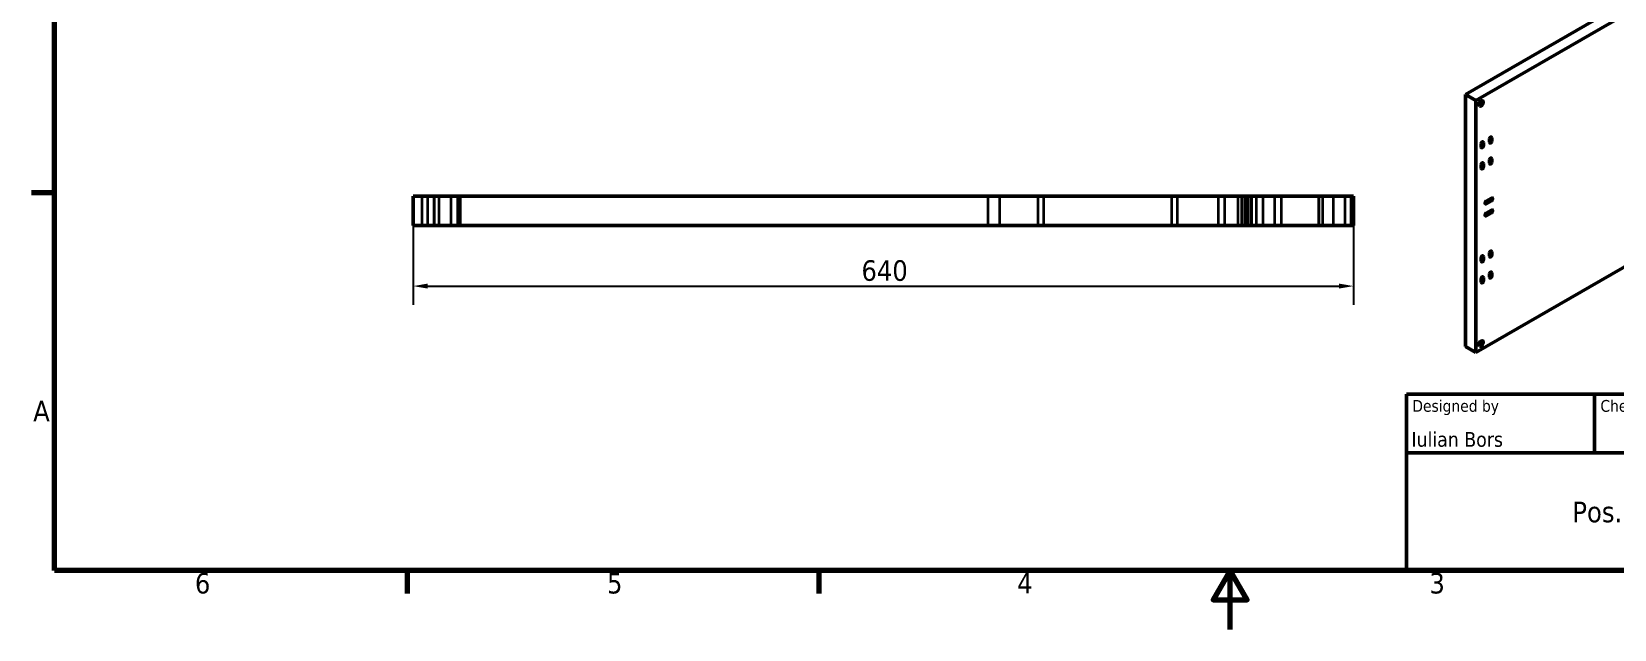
# Model space of a CAD drawing. Header units: millimetres. Extents: x 0 to 1680, y 0 to 1188.
# Drawn here: x 24 to 1101, y 0 to 407 of the extents above; entities that cross this region are included whole.
import ezdxf
from ezdxf.enums import TextEntityAlignment as Align

# ---------------------------------------------------------------- set-up
doc = ezdxf.new("R2010")
doc.units = ezdxf.units.MM
doc.header["$LTSCALE"] = 4
doc.linetypes.add('DASHED', pattern=[0.2068, 0.1655, -0.0413])
for name, color, linetype, lineweight in [('Border (ISO)', 7, 'Continuous', 70), ('Dimension (ISO)', 7, 'Continuous', 25), ('Hidden (ISO)', 7, 'DASHED', 35), ('Title (ISO)', 7, 'Continuous', 50), ('Visible (ISO)', 7, 'Continuous', 50), ('Visible Narrow (ISO)', 7, 'Continuous', 35)]:
    doc.layers.add(name, color=color, linetype=linetype, lineweight=lineweight)
doc.styles.add('Note Text (ISO)', font='tahoma.ttf')
doc.styles.add('Text Style39', font='tahoma.ttf')
doc.styles.add('Text Style41', font='tahoma.ttf')
doc.dimstyles.new('Default (ISO)', dxfattribs={"dimscale": 4, "dimtxt": 3.5, "dimasz": 2.5, "dimexe": 3.175, "dimexo": 0, "dimgap": 0.762, "dimtad": 1, "dimrnd": 1e-08, "dimzin": 0, "dimtxsty": 'Note Text (ISO)', "dimcen": 0.09, "dimdle": 10, "dimclrd": 256, "dimclre": 256, "dimclrt": 256, "dimazin": 0, "dimtfac": 1.001486, "dimtmove": 0, "dimatfit": 3, "dimfxl": 1, "dimtolj": 1, "dimtzin": 0, "dimlwd": -1, "dimlwe": -1, "dimarcsym": 0})

# ---------------------------------------------------------------- blocks, each defined once
blk = doc.blocks.new('Borders Default Border')
at = {"layer": 'Border (ISO)'}
for p, q in [((10, 74.25), (6.1, 74.25)), ((70, 10), (70, 6.1)), ((140, 10), (140, 6.1))]:
    blk.add_line(p, q, dxfattribs=at)
at = {"layer": 'Border (ISO)', "flags": 128}
for points in [[(10, 10), (10, 287), (410, 287), (410, 10), (10, 10)], [(210, 0), (210, 10), (207.11, 5), (212.89, 5), (210, 10)]]:
    blk.add_lwpolyline(points, dxfattribs=at)
at = {"layer": 'Border (ISO)', "char_height": 3.5, "attachment_point": 7, "style": 'Note Text (ISO)'}
for s, insert in [('A', (6.36, 35.38)), ('6', (33.88, 6.03)), ('5', (103.98, 6.03)), ('4', (173.78, 6.1)), ('3', (243.91, 6.03))]:
    blk.add_mtext(s, dxfattribs=dict(at, insert=insert))
blk = doc.blocks.new('Title Blocks ISO')
at = {"layer": 'Title (ISO)'}
for p, q in [((270.07, 130), (100.07, 130)), ((100.07, 130), (100.07, 100)), ((132.07, 120), (132.07, 130)), ((157.07, 120), (157.07, 130)), ((197.07, 120), (197.07, 130)), ((220.07, 120), (220.07, 130)), ((250.07, 120), (250.07, 130)), ((270.07, 100), (270.07, 130)), ((100.07, 120), (270.07, 120)), ((175.07, 120), (175.07, 100)), ((270.07, 110), (175.07, 110)), ((235.07, 100), (235.07, 110)), ((250.07, 100), (250.07, 110)), ((100.07, 100), (270.07, 100))]:
    blk.add_line(p, q, dxfattribs=at)
at = {"layer": 'Title (ISO)', "style": 'Text Style41'}
for s, p in [('Designed by', (101.07, 129)), ('Checked by', (133.07, 129)), ('Approved by', (158.07, 129)), ('Date', (221.07, 129))]:
    blk.add_text(s, height=2, dxfattribs=at).set_placement(p, align=Align.TOP_LEFT)
blk.add_text('Date', height=2, dxfattribs=at).set_placement((196.07, 129), align=Align.TOP_RIGHT)
for s, p in [('Edition', (242.57, 109)), ('Sheet', (260.07, 109))]:
    blk.add_text(s, height=2, dxfattribs=at).set_placement(p, align=Align.TOP_CENTER)
at = {"layer": 'Title (ISO)', "style": 'Note Text (ISO)'}
blk.add_text('1 / 1 ', height=3.5, dxfattribs=at).set_placement((260.07, 103.5), align=Align.MIDDLE_CENTER)
at = {"layer": 'Title (ISO)', "style": 'Text Style39'}
for tag, p in [('CHECKED_BY', (133.07, 121)), ('ENG_APPROVED_BY', (158.07, 121))]:
    blk.add_attdef(tag, text='', height=2.5, dxfattribs=at).set_placement(p, align=Align.BOTTOM_LEFT)
blk.add_attdef('ENG_APPROVAL_DATE', text='', height=2.5, dxfattribs=at).set_placement((196.07, 121), align=Align.BOTTOM_RIGHT)
at = {"layer": 'Title (ISO)'}
for tag, p, height, style in [('AUTHOR_001', (100.92, 121.05), 2.5, 'Text Style39'), ('CREATION_DATE_001', (220.89, 121.06), 2.5, 'Text Style39'), ('COMPANY_001', (128.3, 108.21), 3.5, 'Note Text (ISO)'), ('PART_NUMBER_001', (175.88, 103.25), 3.5, 'Note Text (ISO)')]:
    blk.add_attdef(tag, p, '', height=height, dxfattribs=dict(at, style=style))
at = {"layer": 'Title (ISO)', "style": 'Note Text (ISO)'}
for tag, p in [('TITLE', (222.57, 115)), ('REVISION_NUMBER', (242.57, 103.5))]:
    blk.add_attdef(tag, text='', height=3.5, dxfattribs=at).set_placement(p, align=Align.MIDDLE_CENTER)
blk = doc.blocks.new('*D45')
at = {"layer": 'Defpoints', "color": 0, "transparency": 16777216}
for p in [(284, 274.8), (924, 274.8), (924, 233.5)]:
    blk.add_point(p, dxfattribs=at)
at = {"layer": 'Dimension (ISO)', "transparency": 16777216}
for p, q in [((284, 274.8), (284, 220.8)), ((924, 274.8), (924, 220.8)), ((294, 233.5), (914, 233.5))]:
    blk.add_line(p, q, dxfattribs=at)
for points in [[(294, 235.2), (294, 231.8), (284, 233.5)], [(914, 235.2), (914, 231.8), (924, 233.5)]]:
    blk.add_solid(points, dxfattribs=at)
at = {"layer": 'Dimension (ISO)', "transparency": 16777216, "insert": (589.1, 251.1), "char_height": 14, "attachment_point": 1, "style": 'Note Text (ISO)'}
blk.add_mtext('\\A1;640', dxfattribs=at)

msp = doc.modelspace()

# ---------------------------------------------------------------- linework, layer by layer
at = {"layer": 'Hidden (ISO)'}
for p, q in [((290.0368, 294.7594), (290.0368, 274.7594)), ((293.9798, 274.7594), (293.9798, 294.7594)), ((298.0368, 294.7594), (298.0368, 274.7594)), ((298.4798, 274.7594), (298.4798, 294.7594)), ((301.7868, 274.7594), (301.7868, 294.7594)), ((309.9798, 274.7594), (309.9798, 294.7594)), ((314.4798, 274.7594), (314.4798, 294.7594)), ((316.2868, 274.7594), (316.2868, 294.7594)), ((675.0368, 294.7594), (675.0368, 274.7594)), ((683.0368, 294.7594), (683.0368, 274.7594)), ((709.0368, 294.7594), (709.0368, 274.7594)), ((713.0368, 294.7594), (713.0368, 274.7594)), ((800.0368, 294.7594), (800.0368, 274.7594)), ((804.0368, 294.7594), (804.0368, 274.7594)), ((832.0138, 274.7594), (832.0138, 294.7594)), ((836.5138, 274.7594), (836.5138, 294.7594)), ((845.2868, 294.7594), (845.2868, 274.7594)), ((848.0138, 274.7594), (848.0138, 294.7594)), ((849.7868, 294.7594), (849.7868, 274.7594)), ((851.5408, 294.7594), (851.5408, 274.7594)), ((851.8113, 294.7594), (851.8113, 274.7594)), ((851.8707, 294.7594), (851.8707, 274.7594)), ((852.1412, 294.7594), (852.1412, 274.7594)), ((852.5138, 274.7594), (852.5138, 294.7594)), ((854.2703, 294.7594), (854.2703, 274.7594)), ((854.5408, 274.7594), (854.5408, 294.7594)), ((854.6002, 294.7594), (854.6002, 274.7594)), ((854.8707, 274.7594), (854.8707, 294.7594)), ((857.7868, 294.7594), (857.7868, 274.7594)), ((862.2868, 294.7594), (862.2868, 274.7594)), ((870.2868, 294.7594), (870.2868, 274.7594)), ((874.7868, 294.7594), (874.7868, 274.7594)), ((900.0368, 294.7594), (900.0368, 274.7594)), ((900.3073, 294.7594), (900.3073, 274.7594)), ((902.7663, 294.7594), (902.7663, 274.7594)), ((903.0368, 274.7594), (903.0368, 294.7594)), ((910.0368, 294.7594), (910.0368, 274.7594)), ((918.0368, 294.7594), (918.0368, 274.7594)), ((922.0368, 294.7594), (922.0368, 274.7594))]:
    msp.add_line(p, q, dxfattribs=at)
at = {"layer": 'Visible (ISO)'}
for p, q in [((1226.4614, 494.4993), (1000.1873, 363.8599)), ((1233.5325, 490.4168), (1007.2583, 359.7774)), ((1000.1873, 363.8599), (1007.2583, 359.7774)), ((1000.1873, 363.8599), (1000.1873, 192.3956)), ((1007.2583, 359.7774), (1007.2583, 188.3131)), ((1018.0216, 334.3523), (1018.0216, 332.3111)), ((1010.7737, 328.1265), (1010.7737, 330.1678)), ((1012.3647, 331.0863), (1012.3647, 329.0451)), ((1016.4306, 331.3925), (1016.4306, 333.4337)), ((1007.2583, 188.3131), (1233.5325, 318.9526)), ((1010.7737, 313.8378), (1010.7737, 315.8791)), ((1012.3647, 316.7976), (1012.3647, 314.7564)), ((1016.4306, 317.1038), (1016.4306, 319.1451)), ((1018.0216, 320.0636), (1018.0216, 318.0224)), ((924.0368, 294.7594), (284.0368, 294.7594)), ((284.0368, 294.7594), (284.0368, 274.7594)), ((924.0368, 294.7594), (924.0368, 274.7594)), ((1014.3294, 291.2937), (1017.8649, 293.335)), ((1017.8649, 291.4979), (1014.3294, 289.4566)), ((1014.3294, 283.1288), (1017.8649, 285.17)), ((1017.8649, 283.3329), (1014.3294, 281.2917)), ((924.0368, 274.7594), (284.0368, 274.7594)), ((1010.7737, 250.5593), (1010.7737, 252.6006)), ((1012.3647, 253.5191), (1012.3647, 251.4779)), ((1016.4306, 253.8253), (1016.4306, 255.8666)), ((1018.0216, 256.7851), (1018.0216, 254.7439)), ((1010.7737, 236.2706), (1010.7737, 238.3119)), ((1012.3647, 239.2304), (1012.3647, 237.1892)), ((1016.4306, 239.5366), (1016.4306, 241.5779)), ((1018.0216, 242.4964), (1018.0216, 240.4552)), ((1000.1873, 192.3956), (1007.2583, 188.3131))]:
    msp.add_line(p, q, dxfattribs=at)
for centre in [(1010.7939, 357.7361), (1010.7939, 194.4368)]:
    msp.add_ellipse(centre, major_axis=(-1, -1.7321), ratio=0.577350269, dxfattribs=at)
for centre, major_axis, start_param, end_param in [((1017.2261, 333.893), (0.5625, 0.9743), 5.497787144, 8.639379797), ((1011.5692, 330.627), (0.5625, 0.9743), 5.497787144, 8.639379797), ((1011.5692, 328.5858), (-0.5625, -0.9743), 5.497787144, 8.639379797), ((1017.2261, 331.8518), (-0.5625, -0.9743), 5.497787144, 8.639379797), ((1011.5692, 316.3383), (0.5625, 0.9743), 5.497787144, 8.639379797), ((1011.5692, 314.2971), (-0.5625, -0.9743), 5.497787144, 8.639379797), ((1017.2261, 319.6043), (0.5625, 0.9743), 5.497787144, 8.639379797), ((1017.2261, 317.5631), (-0.5625, -0.9743), 5.497787144, 8.639379797), ((1014.3294, 290.3752), (-0.5625, -0.9743), 3.926990817, 7.068583471), ((1017.8649, 292.4164), (0.5625, 0.9743), 3.926990817, 7.068583471), ((1014.3294, 282.2102), (-0.5625, -0.9743), 3.926990817, 7.068583471), ((1017.8649, 284.2515), (0.5625, 0.9743), 3.926990817, 7.068583471), ((1011.5692, 253.0599), (0.5625, 0.9743), 5.497787144, 8.639379797), ((1011.5692, 251.0186), (-0.5625, -0.9743), 5.497787144, 8.639379797), ((1017.2261, 256.3258), (0.5625, 0.9743), 5.497787144, 8.639379797), ((1017.2261, 254.2846), (-0.5625, -0.9743), 5.497787144, 8.639379797), ((1011.5692, 238.7712), (0.5625, 0.9743), 5.497787144, 8.639379797), ((1011.5692, 236.7299), (-0.5625, -0.9743), 5.497787144, 8.639379797), ((1017.2261, 242.0372), (0.5625, 0.9743), 5.497787144, 8.639379797), ((1017.2261, 239.9959), (-0.5625, -0.9743), 5.497787144, 8.639379797)]:
    msp.add_ellipse(centre, major_axis=major_axis, ratio=0.577350269, start_param=start_param, end_param=end_param, dxfattribs=at)
at = {"layer": 'Visible Narrow (ISO)'}
for p, q in [((1018.0216, 334.3523), (1017.2261, 334.8116)), ((1012.3647, 329.0451), (1010.7737, 329.9636)), ((1012.3647, 331.0863), (1011.5692, 331.5456)), ((1018.0216, 332.3111), (1016.4306, 333.2296)), ((1012.3647, 314.7564), (1010.7737, 315.6749)), ((1012.3647, 316.7976), (1011.5692, 317.2569)), ((1018.0216, 318.0224), (1016.4306, 318.9409)), ((1018.0216, 320.0636), (1017.2261, 320.5229)), ((1017.8649, 291.4979), (1016.2739, 292.4164)), ((1014.3294, 289.4566), (1013.5339, 289.9159)), ((1014.3294, 281.2917), (1013.5339, 281.7509)), ((1017.8649, 283.3329), (1016.2739, 284.2515)), ((1012.3647, 251.4779), (1010.7737, 252.3965)), ((1012.3647, 253.5191), (1011.5692, 253.9784)), ((1018.0216, 254.7439), (1016.4306, 255.6624)), ((1018.0216, 256.7851), (1017.2261, 257.2444)), ((1012.3647, 237.1892), (1010.7737, 238.1078)), ((1012.3647, 239.2304), (1011.5692, 239.6897)), ((1018.0216, 240.4552), (1016.4306, 241.3738)), ((1018.0216, 242.4964), (1017.2261, 242.9557))]:
    msp.add_line(p, q, dxfattribs=at)

# ---------------------------------------------------------------- block references
at = {"xscale": 4, "yscale": 4, "zscale": 4}
msp.add_blockref('Borders Default Border', (0, 0), dxfattribs=at)
msp.add_blockref('Title Blocks ISO', (559.7144, -360), dxfattribs=at).add_auto_attribs({'PART_NUMBER_001': '0005-00-07', 'COMPANY_001': 'Pos. 001', 'AUTHOR_001': 'Iulian Bors', 'CREATION_DATE_001': '28-Dec-20'})

# ---------------------------------------------------------------- dimensions: what is measured, and where the dimension line sits
at = {"layer": 'Dimension (ISO)'}
dim = msp.add_linear_dim(base=(924.0368, 233.4935), p1=(284.0368, 274.7594), p2=(924.0368, 274.7594), angle=180, dimstyle='Default (ISO)', override={"dimgap": 0.762, "dimdec": 0, "dimtol": 0, "dimlim": 0, "dimtp": 0, "dimtm": 0, "dimtdec": 2, "dimtofl": 0, "dimatfit": 1}, dxfattribs=at)
dim.commit()
dim.dimension.update_dxf_attribs({"geometry": '*D45', "text_midpoint": (604.0368, 233.4935), "dimtype": 160})

doc.saveas('drawing.dxf')
